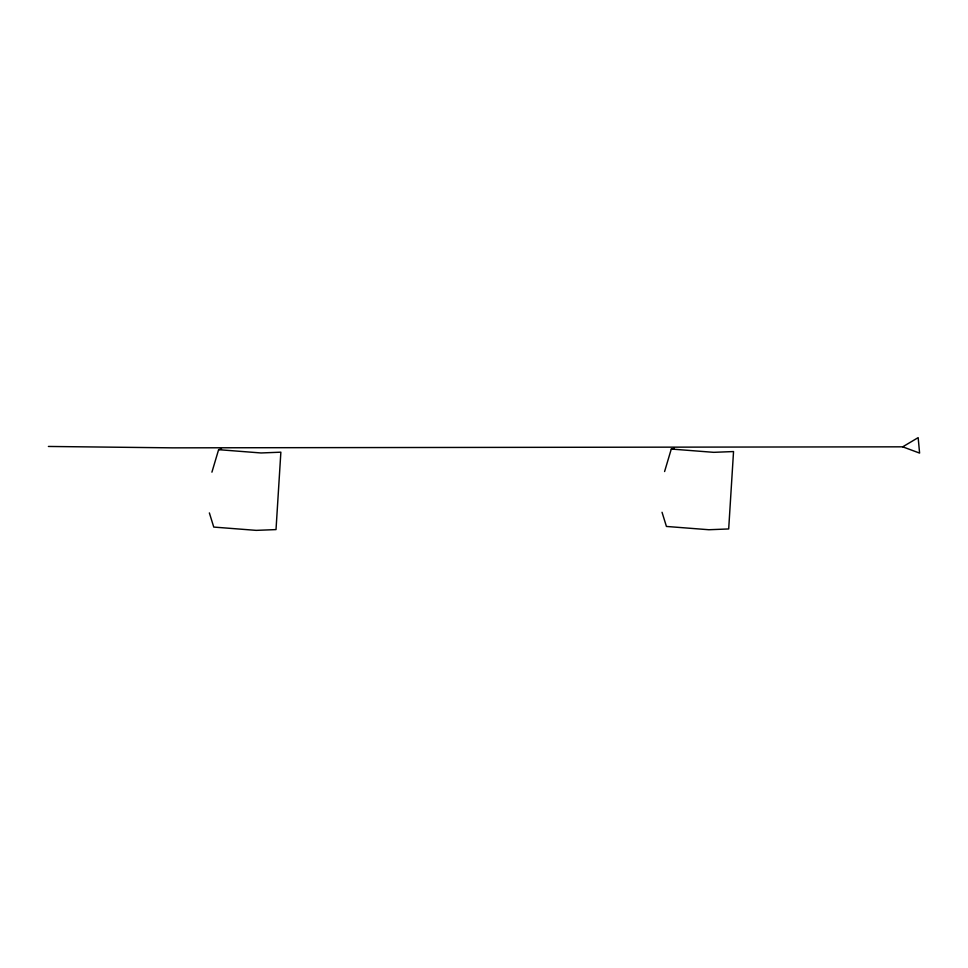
<?xml version="1.0" encoding="UTF-8"?>
<svg xmlns="http://www.w3.org/2000/svg" width="968" height="968" viewBox="0 0 968 968"><rect width="100%" height="100%" fill="white"/><g stroke="black" fill="none" stroke-linecap="round" stroke-linejoin="round"><path stroke-width="1.45" d="M211.919 472.166L218.611 449.672L221.539 448.971M664.592 471.537L671.284 449.043L674.224 448.341M902.708 446.829L918.16 437.633L919.6 453.097L902.708 446.829L172.425 447.845L48.4 446.454M671.284 449.043L713.743 452.334L733.538 451.548L728.686 528.952L708.891 529.738L666.432 526.447L662.039 512.278M218.611 449.672L261.07 452.964L280.865 452.177L276.013 529.593L256.217 530.367L213.759 527.076L209.366 512.907"/></g></svg>
